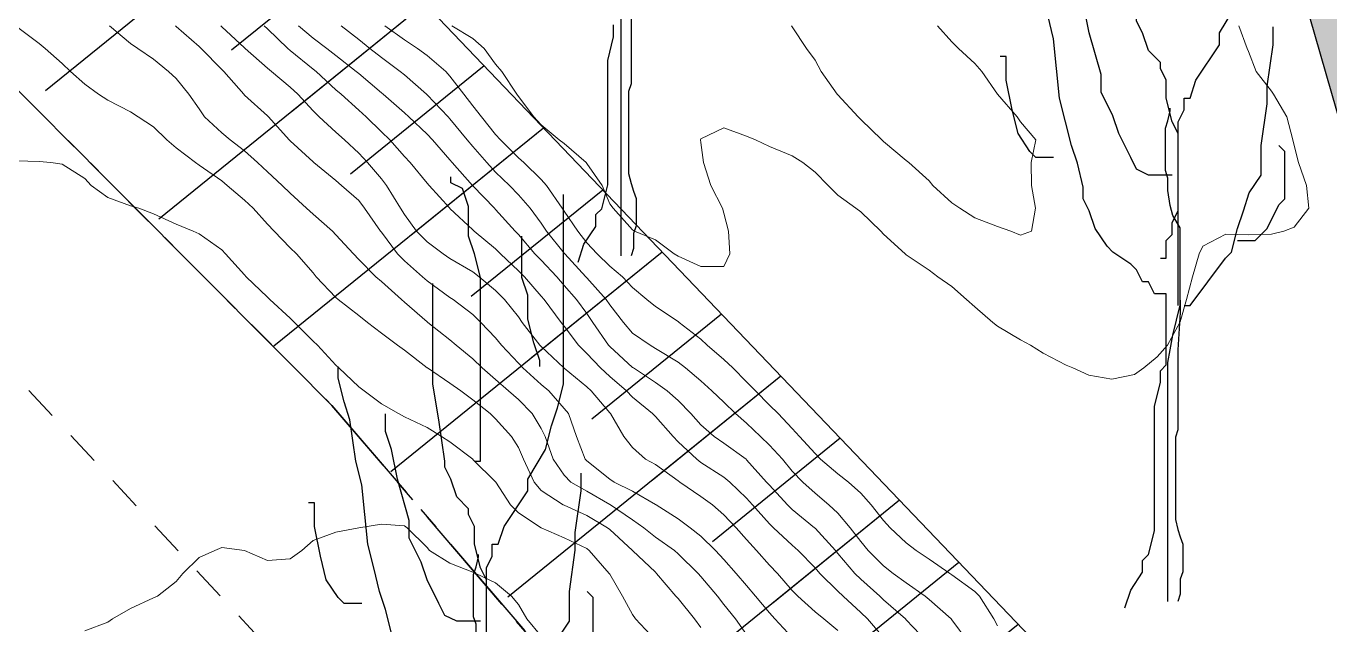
# Model space of a CAD drawing. Header units: centimetres. Extents: x 0 to 642158, y -847 to 649707.
# Drawn here: x 616868.46 to 616897.03, y 621132.12 to 621145.24 of the extents above; entities that cross this region are included whole.
import ezdxf

# ---------------------------------------------------------------- set-up
doc = ezdxf.new("R2010")
doc.units = ezdxf.units.CM
doc.header["$MEASUREMENT"] = 0
doc.linetypes.add('CENTERX2', pattern=[4, 2.5, -0.5, 0.5, -0.5])
doc.linetypes.add('JIS_02_0.7', pattern=[1.35, 0.75, -0.6])
doc.layers.add('MEV_schema paysager_Ha', color=7, linetype='Continuous', lineweight=25, transparency=0.13)
for name, color, linetype, lineweight in [('MEV_schema paysager_V', 7, 'Continuous', 20), ('MEV_vegetal_V', 7, 'Continuous', 25), ('WAL_parcellaire agricole', 7, 'JIS_02_0.7', 25), ('WAL_topographie 0.5', 253, 'Continuous', 20)]:
    doc.layers.add(name, color=color, linetype=linetype, lineweight=lineweight)
doc.layers.add('SPW_parcellaire cadastral', color=7, linetype='CENTERX2', lineweight=25, true_color=0xff0542)
picture_1 = doc.add_image_def('image2.png', size_in_pixel=(6614, 11023))

# ---------------------------------------------------------------- blocks, each defined once
blk = doc.blocks.new('legende vegetal')
at = {"layer": 'MEV_vegetal_V'}
for points in [[(616880.458, 621139.879), (616880.588, 621140.268), (616880.848, 621140.658), (616880.848, 621140.918), (616880.978, 621141.048), (616881.108, 621141.567), (616881.108, 621144.295), (616881.238, 621144.815), (616881.238, 621145.074)], [(616893.219, 621139.965), (616893.349, 621139.965), (616893.349, 621140.354), (616893.479, 621140.484), (616893.479, 621140.744), (616893.609, 621141.004), (616893.609, 621142.952), (616893.739, 621143.212), (616893.739, 621143.471), (616893.869, 621143.471), (616893.999, 621143.861), (616894.518, 621144.64), (616894.518, 621144.9), (616894.908, 621145.55), (616895.038, 621146.069), (616895.168, 621146.459), (616895.298, 621146.978), (616895.298, 621151.135)], [(616881.401, 621140.014), (616881.401, 621145.256), (616881.456, 621145.529), (616881.511, 621145.856), (616881.675, 621146.511), (616881.675, 621148.204), (616881.511, 621148.477), (616881.456, 621148.695), (616881.401, 621149.023), (616881.401, 621149.296), (616881.347, 621149.459), (616881.347, 621150.388), (616881.401, 621150.552), (616881.456, 621150.77), (616881.456, 621150.824)], [(616893.609, 621138.926), (616893.609, 621142.692), (616893.479, 621142.952), (616893.349, 621143.471), (616893.349, 621143.861), (616893.219, 621144.121), (616893.219, 621144.251), (616892.959, 621144.511), (616892.829, 621144.9), (616892.699, 621145.16), (616892.699, 621145.29), (616892.57, 621146.199), (616892.44, 621146.978), (616892.44, 621149.186)], [(616892.44, 621132.302), (616892.57, 621132.691), (616892.829, 621133.081), (616892.829, 621133.341), (616892.959, 621133.471), (616893.089, 621133.99), (616893.089, 621136.718), (616893.219, 621137.237), (616893.219, 621137.497), (616893.349, 621137.627), (616893.349, 621139.185), (616893.089, 621139.185), (616892.959, 621139.445), (616892.829, 621139.445), (616892.699, 621139.705), (616892.57, 621139.835), (616892.18, 621140.095), (616892.05, 621140.225), (616891.79, 621140.614), (616891.66, 621141.004), (616891.53, 621141.264), (616891.53, 621141.523), (616891.4, 621142.043), (616891.27, 621142.433), (616891.14, 621142.952), (616891.01, 621143.471), (616890.88, 621144.77), (616890.75, 621145.29)], [(616881.675, 621146.62), (616881.675, 621146.347), (616881.62, 621145.529), (616881.62, 621143.782), (616881.566, 621143.618), (616881.566, 621141.816), (616881.62, 621141.598), (616881.675, 621141.434), (616881.729, 621141.27), (616881.729, 621140.669), (616881.675, 621140.506), (616881.675, 621140.178), (616881.62, 621140.014)], [(616893.479, 621141.783), (616892.959, 621141.783), (616892.699, 621141.913), (616892.57, 621142.173), (616892.309, 621142.692), (616892.18, 621143.082), (616891.92, 621143.602), (616891.92, 621143.991), (616891.66, 621144.9), (616891.53, 621145.55), (616891.4, 621145.939), (616891.4, 621146.329)], [(616893.739, 621138.926), (616893.869, 621138.926), (616894.648, 621139.965), (616894.778, 621140.095), (616894.908, 621140.614), (616895.038, 621141.004), (616895.168, 621141.394), (616895.428, 621141.783), (616895.428, 621142.433), (616895.558, 621143.342), (616895.558, 621143.731), (616895.688, 621144.64), (616895.688, 621145.03)], [(616890.88, 621142.173), (616890.49, 621142.173), (616890.361, 621142.303), (616890.101, 621142.692), (616889.971, 621143.212), (616889.841, 621143.861), (616889.841, 621144.381), (616889.711, 621144.381)], [(616893.383, 621132.437), (616893.383, 621137.678), (616893.437, 621137.952), (616893.492, 621138.279), (616893.656, 621138.934), (616893.656, 621140.627), (616893.492, 621140.899), (616893.437, 621141.118), (616893.383, 621141.446), (616893.383, 621141.719), (616893.328, 621141.882), (616893.328, 621142.81), (616893.383, 621142.974), (616893.437, 621143.193), (616893.437, 621143.247)], [(616894.908, 621140.354), (616895.298, 621140.354), (616895.428, 621140.484), (616895.558, 621140.614), (616895.818, 621141.134), (616895.947, 621141.264), (616895.947, 621142.303), (616895.818, 621142.433)], [(616878.189, 621135.513), (616878.319, 621135.513), (616878.319, 621139.539), (616878.189, 621140.059), (616878.059, 621140.449), (616878.059, 621141.098), (616877.929, 621141.487), (616877.669, 621141.617), (616877.669, 621141.747)], [(616878.059, 621130.188), (616878.189, 621130.188), (616878.189, 621130.577), (616878.319, 621130.707), (616878.319, 621130.967), (616878.449, 621131.227), (616878.449, 621133.175), (616878.578, 621133.435), (616878.578, 621133.694), (616878.709, 621133.694), (616878.839, 621134.084), (616879.358, 621134.863), (616879.358, 621135.123), (616879.748, 621135.773), (616879.878, 621136.292), (616880.008, 621136.682), (616880.138, 621137.201), (616880.138, 621141.357)], [(616879.618, 621137.591), (616879.618, 621137.721), (616879.488, 621138.111), (616879.358, 621138.63), (616879.358, 621139.15), (616879.229, 621139.539), (616879.229, 621140.449)], [(616878.449, 621129.149), (616878.449, 621132.915), (616878.319, 621133.175), (616878.189, 621133.694), (616878.189, 621134.084), (616878.059, 621134.344), (616878.059, 621134.474), (616877.799, 621134.733), (616877.669, 621135.123), (616877.539, 621135.383), (616877.539, 621135.513), (616877.41, 621136.422), (616877.279, 621137.201), (616877.279, 621139.409)], [(616893.656, 621139.043), (616893.656, 621138.77), (616893.602, 621137.952), (616893.602, 621136.204), (616893.547, 621136.041), (616893.547, 621134.239), (616893.602, 621134.02), (616893.656, 621133.857), (616893.71, 621133.693), (616893.71, 621133.092), (616893.656, 621132.929), (616893.656, 621132.601), (616893.602, 621132.437)], [(616876.37, 621131.746), (616876.24, 621132.266), (616876.11, 621132.656), (616875.98, 621133.175), (616875.85, 621133.694), (616875.72, 621134.993), (616875.59, 621135.513), (616875.46, 621136.422), (616875.33, 621136.812), (616875.201, 621137.331), (616875.201, 621137.591)], [(616878.319, 621132.006), (616877.799, 621132.006), (616877.539, 621132.136), (616877.41, 621132.395), (616877.149, 621132.915), (616877.02, 621133.305), (616876.759, 621133.825), (616876.759, 621134.214), (616876.5, 621135.123), (616876.37, 621135.773), (616876.24, 621136.162), (616876.24, 621136.552)], [(616878.578, 621129.149), (616878.709, 621129.149), (616879.488, 621130.188), (616879.618, 621130.318), (616879.748, 621130.837), (616879.878, 621131.227), (616880.008, 621131.616), (616880.268, 621132.006), (616880.268, 621132.656), (616880.397, 621133.564), (616880.397, 621133.954), (616880.528, 621134.863), (616880.528, 621135.253)], [(616875.72, 621132.395), (616875.33, 621132.395), (616875.201, 621132.526), (616874.94, 621132.915), (616874.811, 621133.435), (616874.681, 621134.084), (616874.681, 621134.604), (616874.551, 621134.604)], [(616878.223, 621122.66), (616878.223, 621127.901), (616878.277, 621128.174), (616878.332, 621128.502), (616878.496, 621129.157), (616878.496, 621130.85), (616878.332, 621131.122), (616878.277, 621131.341), (616878.223, 621131.669), (616878.223, 621131.941), (616878.168, 621132.105), (616878.168, 621133.033), (616878.223, 621133.197), (616878.277, 621133.415), (616878.277, 621133.47)], [(616879.748, 621130.577), (616880.138, 621130.577), (616880.268, 621130.707), (616880.397, 621130.837), (616880.658, 621131.357), (616880.787, 621131.487), (616880.787, 621132.526), (616880.658, 621132.656)]]:
    blk.add_lwpolyline(points, dxfattribs=at)

msp = doc.modelspace()

# ---------------------------------------------------------------- hatches: boundary and pattern name
at = {"layer": 'MEV_schema paysager_Ha', "true_color": 0xffffff, "transparency": 33554687}
h = msp.add_hatch(color=7, dxfattribs=at)
h.dxf.hatch_style = 1
h.paths.add_polyline_path([(617076.957, 620775.289), (617077.201, 620777.105), (617077.126, 620779.957), (617075.099, 620784.986), (617072.172, 620790.466), (617067.368, 620798.797), (617064.065, 620804.577), (617056.243, 620818.296), (617050.046, 620830.95), (617047.611, 620836.834), (617045.379, 620844.037), (617042.362, 620852.742), (617037.909, 620861.649), (617028.342, 620880.123), (617020.095, 620896.123), (617010.198, 620916.411), (617002.446, 620933.73), (616993.044, 620956.493), (616983.642, 620978.596), (616973.25, 621002.678), (616968.962, 621012.244), (616965.663, 621021.976), (616955.436, 621040.45), (616945.21, 621059.419), (616940.921, 621068.986), (616935.478, 621077.398), (616927.231, 621088.119), (616919.756, 621098.032), (616908.594, 621115.419), (616899.05, 621136.883), (616888.424, 621173.846), (616877.62, 621211.722), (616864.401, 621250.858), (616862.596, 621274.031), (616860.047, 621301.222), (616858.914, 621326.713), (616859.197, 621346.539), (616860.896, 621376.279), (616861.463, 621404.886), (616860.613, 621429.244), (616859.48, 621444.822), (616854.948, 621465.215), (616849, 621490.706), (616837.671, 621532.058), (616829.74, 621571.711), (616822.943, 621588.705), (616820.394, 621592.954), (616812.463, 621606.549), (616808.781, 621634.306), (616806.798, 621652.15), (616807.931, 621670.56), (616809.064, 621685.289), (616812.18, 621684.156), (616809.914, 621652.433), (616812.18, 621634.873), (616813.879, 621615.896), (616816.995, 621605.7), (616822.943, 621593.52), (616829.174, 621581.341), (616832.006, 621572.561), (616837.954, 621544.521), (616851.266, 621492.689), (616857.498, 621468.614), (616860.896, 621451.903), (616862.879, 621435.758), (616864.295, 621409.984), (616863.729, 621378.545), (616862.029, 621341.724), (616862.313, 621319.632), (616865.428, 621273.181), (616866.561, 621255.621), (616870.995, 621241.549), (616880.863, 621212.431), (616888.067, 621186.88), (616893.901, 621167.537), (616903.21, 621136.7), (616913.794, 621113.645), (616922.701, 621099.354), (616933.688, 621085.113), (616938.674, 621078.225), (616946.15, 621064.154), (616956.913, 621043.761), (616966.26, 621026.766), (616969.942, 621016.853), (616981.555, 620991.079), (616995.15, 620956.807), (617005.346, 620932.732), (617016.676, 620908.941), (617026.306, 620890.247), (617038.202, 620866.455), (617044.999, 620853.993), (617049.248, 620839.831), (617054.346, 620826.519), (617065.959, 620806.409), (617077.565, 620785.227), (617080.472, 620780.563), (617081.622, 620779.211), (617083.041, 620778.332)])
at = {"layer": 'MEV_schema paysager_Ha', "transparency": 33554687}
h = msp.add_hatch(dxfattribs=at)
h.set_pattern_fill('ANSI31', color=60, scale=30, angle=354)
h.paths.add_polyline_path([(616763.793, 621237.399), (616780.361, 621223.636), (616806.73, 621203.109), (616835.432, 621183.048), (616849.2, 621170.918), (616860.426, 621161.465), (616877.021, 621145.92), (616895.432, 621126.667), (616906.244, 621113.266), (616915.551, 621100.874), (616925.104, 621088.577), (616933.769, 621076.473), (616936.099, 621075.05), (616937.977, 621072.979), (616937.912, 621070.973), (616937.135, 621069.225), (616936.358, 621067.608), (616937.135, 621064.501), (616940.76, 621060.683), (616945.227, 621056.8), (616947.105, 621052.206), (616962.41, 621024.728), (616974.109, 620995.255), (616988.613, 620964.831), (617000.873, 620934.818), (616994.034, 620945.287), (616980.56, 620976.65), (616967.841, 621003.399), (616952.474, 621032.764), (616936.299, 621056.62), (616930.996, 621060.508), (616927.549, 621064.307), (616925.604, 621066.074), (616925.516, 621067.841), (616925.125, 621068.86), (616924.852, 621069.499), (616924.487, 621070.183), (616924.304, 621071.324), (616923.391, 621073.103), (616922.341, 621073.925), (616921.096, 621075.97), (616919.417, 621078.356), (616911.722, 621092.304), (616907.214, 621097.272), (616901.665, 621105.707), (616893.69, 621116.453), (616882.131, 621129.394), (616872.652, 621139.563), (616858.571, 621155.492), (616844.444, 621168.426), (616830.582, 621180.304), (616816.719, 621190.861), (616800.357, 621202.226), (616786.054, 621214.304), (616772.55, 621226.115), (616757.239, 621240.336), (616751.019, 621247.072), (616746.267, 621252.771), (616748.773, 621253.031), (616755.597, 621245.259), (616761.904, 621239.386)])
h = msp.add_hatch(dxfattribs=at)
h.set_pattern_fill('ANSI31', color=60, scale=15, angle=354)
h.paths.add_polyline_path([(616763.793, 621237.399), (616780.361, 621223.636), (616806.73, 621203.109), (616835.432, 621183.048), (616849.2, 621170.918), (616860.426, 621161.465), (616877.021, 621145.92), (616895.432, 621126.667), (616906.244, 621113.266), (616915.551, 621100.874), (616925.104, 621088.577), (616933.769, 621076.473), (616936.099, 621075.05), (616937.977, 621072.979), (616937.912, 621070.973), (616937.135, 621069.225), (616936.358, 621067.608), (616937.135, 621064.501), (616940.76, 621060.683), (616945.227, 621056.8), (616947.105, 621052.206), (616962.41, 621024.728), (616974.109, 620995.255), (616988.613, 620964.831), (617000.873, 620934.818), (616995.278, 620946.197), (616981.322, 620977.591), (616968.949, 621004.724), (616954.95, 621033.47), (616939.273, 621058.598), (616934.212, 621062.775), (616932.292, 621066.548), (616932.356, 621068.019), (616932.484, 621070.385), (616932.676, 621072.303), (616931.333, 621074.286), (616929.926, 621075.948), (616928.134, 621077.547), (616926.215, 621078.186), (616923.976, 621080.872), (616915.079, 621094.601), (616910.377, 621100.394), (616904.363, 621108.155), (616896.709, 621119.194), (616884.982, 621132.444), (616875.303, 621142.281), (616859.978, 621158.245), (616846.267, 621170.017), (616832.7, 621182.018), (616818.337, 621192.934), (616802.115, 621203.987), (616787.085, 621215.761), (616773.725, 621227.447), (616758.184, 621241.318), (616751.756, 621248.212), (616746.267, 621252.771), (616748.773, 621253.031), (616755.597, 621245.259), (616761.904, 621239.386)])

# ---------------------------------------------------------------- linework, layer by layer
msp.add_lwpolyline([(616899.05, 621136.883), (616888.424, 621173.846), (616877.62, 621211.722), (616864.401, 621250.858), (616862.596, 621274.031), (616860.047, 621301.222), (616858.914, 621326.713), (616859.197, 621346.539), (616860.896, 621376.279), (616861.463, 621404.886), (616860.613, 621429.244), (616859.48, 621444.822), (616854.948, 621465.215), (616849, 621490.706), (616837.671, 621532.058), (616829.74, 621571.711), (616822.943, 621588.705), (616820.394, 621592.954), (616812.463, 621606.549), (616808.781, 621634.306), (616806.798, 621652.15), (616807.931, 621670.56)])
at = {"layer": 'MEV_schema paysager_V', "color": 60}
msp.add_lwpolyline([(616748.773, 621253.031), (616755.597, 621245.259), (616761.904, 621239.386), (616763.793, 621237.399), (616780.361, 621223.636), (616806.73, 621203.109), (616835.432, 621183.048), (616849.2, 621170.918), (616860.426, 621161.465), (616877.021, 621145.92), (616895.432, 621126.667), (616906.244, 621113.266)], dxfattribs=at)
at = {"layer": 'SPW_parcellaire cadastral'}
for points in [[(617069.693, 620775.462), (617042.312, 620836.61), (617036.267, 620850.114), (617034.006, 620855.163), (617017.558, 620891.904), (616974.006, 620989.185), (616961.91, 621014.447), (616950.392, 621034.719), (616936.965, 621054.591), (616923.841, 621069.865), (616923.568, 621072.35), (616921.936, 621074.869), (616902.276, 621105.214), (616875.163, 621136.929), (616841.151, 621171.07), (616825.651, 621183.795), (616803.88, 621199.445), (616783.079, 621216.904), (616753.119, 621246.609), (616755.27, 621248.854), (616758.203, 621251.915), (616759.547, 621253.317)], [(616847.565, 621061.691), (616772.42, 621142.06), (616841.151, 621171.07), (616875.163, 621136.929), (616902.276, 621105.214), (616921.936, 621074.869), (616923.568, 621072.35), (616896.517, 621069.531), (616879.69, 621063.677), (616847.565, 621061.691)]]:
    msp.add_lwpolyline(points, dxfattribs=at)
at = {"layer": 'WAL_parcellaire agricole'}
msp.add_lwpolyline([(616729.279, 621214.505), (616755.498, 621243.526), (616799.169, 621200.865), (616838.173, 621169.87), (616922.849, 621078.881), (616887.651, 621066.277), (616828.245, 621125.169), (616732.293, 621211.325), (616729.279, 621214.505)], dxfattribs=at)
at = {"layer": 'WAL_topographie 0.5'}
for points in [[(616883.25, 621132.065), (616883.11, 621132.25), (616882.75, 621132.696), (616882.702, 621132.75), (616882.276, 621133.25), (616882.25, 621133.272), (616881.75, 621133.75), (616881.75, 621133.75), (616881.25, 621134.211), (616881.202, 621134.25), (616880.75, 621134.515), (616880.25, 621134.741), (616880.231, 621134.75), (616879.75, 621135.064), (616879.594, 621135.25), (616879.363, 621135.75), (616879.25, 621136.011), (616879.096, 621136.25), (616878.75, 621136.633), (616878.628, 621136.75), (616878.25, 621137.054), (616877.988, 621137.25), (616877.75, 621137.42), (616877.258, 621137.75), (616877.25, 621137.756), (616876.75, 621138.143), (616876.601, 621138.25), (616876.25, 621138.514), (616875.941, 621138.75), (616875.75, 621138.897), (616875.303, 621139.25), (616875.25, 621139.295), (616874.819, 621139.75), (616874.75, 621139.833), (616874.386, 621140.25), (616874.25, 621140.384), (616873.9, 621140.75), (616873.75, 621140.904), (616873.434, 621141.25), (616873.25, 621141.424), (616872.869, 621141.75), (616872.75, 621141.848), (616872.25, 621142.195), (616872.174, 621142.25), (616871.75, 621142.577), (616871.545, 621142.75), (616871.25, 621143.035), (616870.919, 621143.25), (616870.75, 621143.366), (616870.25, 621143.62), (616870.044, 621143.75), (616869.75, 621143.97), (616869.431, 621144.25), (616869.25, 621144.424), (616868.879, 621144.75), (616868.75, 621144.859), (616868.25, 621145.235)], [(616884.25, 621131.911), (616884.006, 621132.25), (616883.75, 621132.569), (616883.61, 621132.75), (616883.25, 621133.181), (616883.191, 621133.25), (616882.75, 621133.678), (616882.667, 621133.75), (616882.25, 621134.046), (616881.997, 621134.25), (616881.75, 621134.426), (616881.266, 621134.75), (616881.25, 621134.759), (616880.75, 621135.047), (616880.401, 621135.25), (616880.25, 621135.402), (616880.01, 621135.75), (616879.835, 621136.25), (616879.75, 621136.426), (616879.552, 621136.75), (616879.25, 621137.058), (616879.03, 621137.25), (616878.75, 621137.498), (616878.453, 621137.75), (616878.25, 621137.951), (616877.886, 621138.25), (616877.75, 621138.364), (616877.262, 621138.75), (616877.25, 621138.759), (616876.75, 621139.193), (616876.685, 621139.25), (616876.25, 621139.646), (616876.123, 621139.75), (616875.75, 621140.128), (616875.632, 621140.25), (616875.25, 621140.668), (616875.172, 621140.75), (616874.75, 621141.12), (616874.607, 621141.25), (616874.25, 621141.578), (616874.072, 621141.75), (616873.75, 621142.049), (616873.532, 621142.25), (616873.25, 621142.51), (616872.935, 621142.75), (616872.75, 621142.902), (616872.369, 621143.25), (616872.25, 621143.427), (616872.029, 621143.75), (616871.75, 621144.09), (616871.585, 621144.25), (616871.25, 621144.514), (616870.906, 621144.75), (616870.75, 621144.863), (616870.292, 621145.25)], [(616885.25, 621131.841), (616884.869, 621132.25), (616884.75, 621132.383), (616884.448, 621132.75), (616884.25, 621132.98), (616884.018, 621133.25), (616883.75, 621133.553), (616883.568, 621133.75), (616883.25, 621134.064), (616883.015, 621134.25), (616882.75, 621134.445), (616882.269, 621134.75), (616882.25, 621134.762), (616881.75, 621135.052), (616881.351, 621135.25), (616881.25, 621135.314), (616880.75, 621135.712), (616880.712, 621135.75), (616880.524, 621136.25), (616880.345, 621136.75), (616880.25, 621136.862), (616879.917, 621137.25), (616879.75, 621137.39), (616879.349, 621137.75), (616879.25, 621137.853), (616878.881, 621138.25), (616878.75, 621138.413), (616878.428, 621138.75), (616878.25, 621138.924), (616877.817, 621139.25), (616877.75, 621139.295), (616877.25, 621139.657), (616877.147, 621139.75), (616876.75, 621140.097), (616876.601, 621140.25), (616876.25, 621140.724), (616876.229, 621140.75), (616875.88, 621141.25), (616875.75, 621141.417), (616875.372, 621141.75), (616875.25, 621141.856), (616874.769, 621142.25), (616874.75, 621142.267), (616874.25, 621142.726), (616874.226, 621142.75), (616873.774, 621143.25), (616873.75, 621143.274), (616873.25, 621143.727), (616873.229, 621143.75), (616872.793, 621144.25), (616872.75, 621144.293), (616872.3, 621144.75), (616872.25, 621144.797), (616871.75, 621145.236), (616871.733, 621145.25)], [(616886.25, 621131.998), (616885.945, 621132.25), (616885.75, 621132.406), (616885.371, 621132.75), (616885.25, 621132.877), (616884.924, 621133.25), (616884.75, 621133.432), (616884.467, 621133.75), (616884.25, 621133.991), (616884.018, 621134.25), (616883.75, 621134.535), (616883.503, 621134.75), (616883.25, 621134.936), (616882.784, 621135.25), (616882.75, 621135.274), (616882.25, 621135.632), (616882.035, 621135.75), (616881.75, 621136.01), (616881.559, 621136.25), (616881.269, 621136.75), (616881.25, 621136.77), (616880.845, 621137.25), (616880.75, 621137.336), (616880.25, 621137.746), (616880.245, 621137.75), (616879.75, 621138.219), (616879.72, 621138.25), (616879.335, 621138.75), (616879.25, 621138.87), (616878.943, 621139.25), (616878.75, 621139.449), (616878.389, 621139.75), (616878.25, 621139.854), (616877.75, 621140.151), (616877.603, 621140.25), (616877.25, 621140.517), (616877.017, 621140.75), (616876.75, 621141.11), (616876.668, 621141.25), (616876.36, 621141.75), (616876.25, 621141.893), (616875.943, 621142.25), (616875.75, 621142.459), (616875.435, 621142.75), (616875.25, 621142.917), (616874.885, 621143.25), (616874.75, 621143.382), (616874.418, 621143.75), (616874.25, 621143.905), (616873.836, 621144.25), (616873.75, 621144.32), (616873.264, 621144.75), (616873.25, 621144.763), (616872.75, 621145.229), (616872.727, 621145.25)], [(616887.25, 621131.844), (616886.9, 621132.25), (616886.75, 621132.394), (616886.365, 621132.75), (616886.25, 621132.862), (616885.852, 621133.25), (616885.75, 621133.367), (616885.378, 621133.75), (616885.25, 621133.865), (616884.842, 621134.25), (616884.75, 621134.337), (616884.379, 621134.75), (616884.25, 621134.899), (616883.88, 621135.25), (616883.75, 621135.356), (616883.25, 621135.681), (616883.158, 621135.75), (616882.75, 621136.134), (616882.639, 621136.25), (616882.25, 621136.684), (616882.186, 621136.75), (616881.75, 621137.11), (616881.615, 621137.25), (616881.25, 621137.562), (616881.046, 621137.75), (616880.75, 621138.067), (616880.563, 621138.25), (616880.25, 621138.67), (616880.184, 621138.75), (616879.813, 621139.25), (616879.75, 621139.326), (616879.381, 621139.75), (616879.25, 621139.881), (616878.857, 621140.25), (616878.75, 621140.36), (616878.28, 621140.75), (616878.25, 621140.78), (616877.75, 621141.247), (616877.747, 621141.25), (616877.291, 621141.75), (616877.25, 621141.797), (616876.876, 621142.25), (616876.75, 621142.386), (616876.429, 621142.75), (616876.25, 621142.923), (616875.915, 621143.25), (616875.75, 621143.399), (616875.364, 621143.75), (616875.25, 621143.848), (616874.814, 621144.25), (616874.75, 621144.3), (616874.25, 621144.704), (616874.195, 621144.75), (616873.75, 621145.182), (616873.677, 621145.25)], [(616888.209, 621131.75), (616887.75, 621132.233), (616887.735, 621132.25), (616887.25, 621132.67), (616887.166, 621132.75), (616886.75, 621133.124), (616886.621, 621133.25), (616886.25, 621133.688), (616886.195, 621133.75), (616885.75, 621134.241), (616885.74, 621134.25), (616885.25, 621134.652), (616885.146, 621134.75), (616884.75, 621135.179), (616884.689, 621135.25), (616884.25, 621135.74), (616884.237, 621135.75), (616883.75, 621136.103), (616883.539, 621136.25), (616883.25, 621136.502), (616883.031, 621136.75), (616882.75, 621137.037), (616882.508, 621137.25), (616882.25, 621137.434), (616881.769, 621137.75), (616881.75, 621137.762), (616881.25, 621138.22), (616881.222, 621138.25), (616880.882, 621138.75), (616880.75, 621138.944), (616880.522, 621139.25), (616880.25, 621139.56), (616880.089, 621139.75), (616879.75, 621140.113), (616879.612, 621140.25), (616879.25, 621140.673), (616879.176, 621140.75), (616878.75, 621141.222), (616878.722, 621141.25), (616878.25, 621141.745), (616878.246, 621141.75), (616877.8, 621142.25), (616877.75, 621142.312), (616877.365, 621142.75), (616877.25, 621142.871), (616876.851, 621143.25), (616876.75, 621143.341), (616876.285, 621143.75), (616876.25, 621143.779), (616875.75, 621144.201), (616875.694, 621144.25), (616875.25, 621144.598), (616875.052, 621144.75), (616874.75, 621144.974), (616874.431, 621145.25)], [(616889.104, 621131.75), (616888.75, 621132.23), (616888.732, 621132.25), (616888.25, 621132.677), (616888.16, 621132.75), (616887.75, 621133.039), (616887.459, 621133.25), (616887.25, 621133.413), (616886.917, 621133.75), (616886.75, 621133.949), (616886.521, 621134.25), (616886.25, 621134.565), (616886.055, 621134.75), (616885.75, 621135.007), (616885.48, 621135.25), (616885.25, 621135.491), (616885.034, 621135.75), (616884.75, 621136.062), (616884.556, 621136.25), (616884.25, 621136.544), (616884.004, 621136.75), (616883.75, 621136.999), (616883.491, 621137.25), (616883.25, 621137.466), (616882.908, 621137.75), (616882.75, 621137.875), (616882.25, 621138.179), (616882.133, 621138.25), (616881.75, 621138.516), (616881.551, 621138.75), (616881.25, 621139.136), (616881.174, 621139.25), (616880.75, 621139.724), (616880.727, 621139.75), (616880.264, 621140.25), (616880.25, 621140.267), (616879.868, 621140.75), (616879.75, 621140.925), (616879.508, 621141.25), (616879.25, 621141.547), (616879.052, 621141.75), (616878.75, 621142.042), (616878.555, 621142.25), (616878.25, 621142.601), (616878.127, 621142.75), (616877.75, 621143.209), (616877.711, 621143.25), (616877.25, 621143.738), (616877.237, 621143.75), (616876.75, 621144.176), (616876.66, 621144.25), (616876.25, 621144.551), (616875.995, 621144.75), (616875.75, 621144.949), (616875.366, 621145.25)], [(616889.75, 621132.102), (616889.665, 621132.25), (616889.35, 621132.75), (616889.25, 621132.849), (616888.75, 621133.218), (616888.703, 621133.25), (616888.25, 621133.558), (616887.967, 621133.75), (616887.75, 621133.922), (616887.393, 621134.25), (616887.25, 621134.405), (616886.979, 621134.75), (616886.75, 621135.004), (616886.483, 621135.25), (616886.25, 621135.432), (616885.872, 621135.75), (616885.75, 621135.873), (616885.412, 621136.25), (616885.25, 621136.426), (616884.938, 621136.75), (616884.75, 621136.935), (616884.445, 621137.25), (616884.25, 621137.448), (616883.946, 621137.75), (616883.75, 621137.938), (616883.388, 621138.25), (616883.25, 621138.378), (616882.771, 621138.75), (616882.75, 621138.766), (616882.25, 621139.099), (616882.066, 621139.25), (616881.75, 621139.515), (616881.527, 621139.75), (616881.25, 621139.981), (616880.973, 621140.25), (616880.75, 621140.492), (616880.548, 621140.75), (616880.25, 621141.189), (616880.21, 621141.25), (616879.866, 621141.75), (616879.75, 621141.878), (616879.366, 621142.25), (616879.25, 621142.354), (616878.854, 621142.75), (616878.75, 621142.865), (616878.438, 621143.25), (616878.25, 621143.497), (616878.055, 621143.75), (616877.75, 621144.148), (616877.656, 621144.25), (616877.25, 621144.597), (616877.036, 621144.75), (616876.75, 621144.943), (616876.319, 621145.25)], [(616895.036, 621145.25), (616895.221, 621144.75), (616895.25, 621144.687), (616895.418, 621144.25), (616895.75, 621143.814), (616895.793, 621143.75), (616896.088, 621143.25), (616896.22, 621142.75), (616896.25, 621142.628), (616896.345, 621142.25), (616896.516, 621141.75), (616896.574, 621141.25), (616896.25, 621140.839), (616896.02, 621140.75), (616895.75, 621140.679), (616895.25, 621140.671), (616894.75, 621140.685), (616894.25, 621140.421), (616894.165, 621140.25), (616894.02, 621139.75), (616893.891, 621139.25), (616893.75, 621138.758), (616893.747, 621138.75), (616893.471, 621138.25), (616893.25, 621137.996), (616892.958, 621137.75), (616892.75, 621137.605), (616892.25, 621137.505), (616891.75, 621137.595), (616891.4, 621137.75), (616891.25, 621137.814), (616890.75, 621138.074), (616890.469, 621138.25), (616890.25, 621138.364), (616889.75, 621138.668), (616889.646, 621138.75), (616889.25, 621139.091), (616889.067, 621139.25), (616888.75, 621139.532), (616888.439, 621139.75), (616888.25, 621139.891), (616887.75, 621140.228), (616887.722, 621140.25), (616887.25, 621140.685), (616887.19, 621140.75), (616886.75, 621141.17), (616886.647, 621141.25), (616886.25, 621141.54), (616886.036, 621141.75), (616885.75, 621142.039), (616885.479, 621142.25), (616885.25, 621142.398), (616884.75, 621142.606), (616884.447, 621142.75), (616884.25, 621142.832), (616883.75, 621143.009), (616883.25, 621142.774), (616883.241, 621142.75), (616883.25, 621142.688), (616883.308, 621142.25), (616883.469, 621141.75), (616883.722, 621141.25), (616883.75, 621141.143), (616883.85, 621140.75), (616883.88, 621140.25), (616883.75, 621139.977), (616883.25, 621139.975), (616882.75, 621140.201), (616882.665, 621140.25), (616882.25, 621140.555), (616881.793, 621140.75), (616881.75, 621140.78), (616881.325, 621141.25), (616881.25, 621141.35), (616881.085, 621141.75), (616880.75, 621142.229), (616880.737, 621142.25), (616880.25, 621142.667), (616880.14, 621142.75), (616879.75, 621143.081), (616879.59, 621143.25), (616879.25, 621143.697), (616879.213, 621143.75), (616878.887, 621144.25), (616878.75, 621144.41), (616878.499, 621144.75), (616878.25, 621144.973), (616877.791, 621145.25)], [(616888.433, 621145.25), (616888.75, 621144.899), (616888.893, 621144.75), (616889.25, 621144.42), (616889.405, 621144.25), (616889.75, 621143.75), (616889.75, 621143.75), (616890.18, 621143.25), (616890.25, 621143.147), (616890.588, 621142.75), (616890.486, 621142.25), (616890.49, 621141.75), (616890.583, 621141.25), (616890.495, 621140.75), (616890.25, 621140.658), (616890.043, 621140.75), (616889.75, 621140.849), (616889.25, 621141.038), (616888.926, 621141.25), (616888.75, 621141.369), (616888.329, 621141.75), (616888.25, 621141.851), (616887.803, 621142.25), (616887.75, 621142.296), (616887.25, 621142.714), (616887.216, 621142.75), (616886.75, 621143.193), (616886.695, 621143.25), (616886.25, 621143.738), (616886.238, 621143.75), (616885.882, 621144.25), (616885.75, 621144.498), (616885.564, 621144.75), (616885.25, 621145.226), (616885.234, 621145.25)], [(616882.25, 621131.789), (616881.812, 621132.25), (616881.75, 621132.345), (616881.531, 621132.75), (616881.25, 621133.231), (616881.236, 621133.25), (616880.803, 621133.75), (616880.75, 621133.791), (616880.25, 621134.027), (616879.75, 621134.25), (616879.75, 621134.25), (616879.25, 621134.575), (616879.077, 621134.75), (616878.752, 621135.25), (616878.75, 621135.254), (616878.25, 621135.748), (616878.247, 621135.75), (616877.75, 621136.134), (616877.563, 621136.25), (616877.25, 621136.446), (616876.75, 621136.678), (616876.621, 621136.75), (616876.25, 621136.961), (616875.867, 621137.25), (616875.75, 621137.339), (616875.315, 621137.75), (616875.25, 621137.812), (616874.843, 621138.25), (616874.75, 621138.336), (616874.346, 621138.75), (616874.25, 621138.844), (616873.802, 621139.25), (616873.75, 621139.3), (616873.286, 621139.75), (616873.25, 621139.793), (616872.828, 621140.25), (616872.75, 621140.336), (616872.25, 621140.691), (616872.123, 621140.75), (616871.75, 621140.905), (616871.25, 621141.13), (616870.933, 621141.25), (616870.75, 621141.305), (616870.25, 621141.487), (616869.89, 621141.75), (616869.75, 621141.902), (616869.25, 621142.215), (616869, 621142.25), (616868.75, 621142.277), (616868.25, 621142.292)], [(616879.75, 621131.876), (616879.431, 621132.25), (616879.25, 621132.568), (616879.1, 621132.75), (616878.75, 621133.042), (616878.315, 621133.25), (616878.25, 621133.273), (616877.75, 621133.472), (616877.304, 621133.75), (616877.25, 621133.813), (616876.812, 621134.25), (616876.75, 621134.291), (616876.25, 621134.331), (616875.75, 621134.25), (616875.75, 621134.25), (616875.25, 621134.154), (616874.75, 621133.968), (616874.5, 621133.75), (616874.25, 621133.565), (616873.75, 621133.533), (616873.25, 621133.75), (616873.25, 621133.75), (616872.75, 621133.817), (616872.596, 621133.75), (616872.25, 621133.595), (616871.893, 621133.25), (616871.75, 621133.068), (616871.338, 621132.75), (616871.25, 621132.71), (616870.75, 621132.477), (616870.355, 621132.25), (616870.25, 621132.179), (616869.75, 621131.99)]]:
    msp.add_lwpolyline(points, dxfattribs=at)

# ---------------------------------------------------------------- block references
at = {"layer": 'MEV_vegetal_V'}
msp.add_blockref('legende vegetal', (0.098, 0.193), dxfattribs=at)

# ---------------------------------------------------------------- pictures from other files: only their frames are drawn
image = msp.add_image(picture_1, insert=(616830.845, 620745.783), size_in_units=(429.466, 715.756), dxfattribs=dict(brightness=75))
image.dxf.flags = 7

doc.saveas('drawing.dxf')
